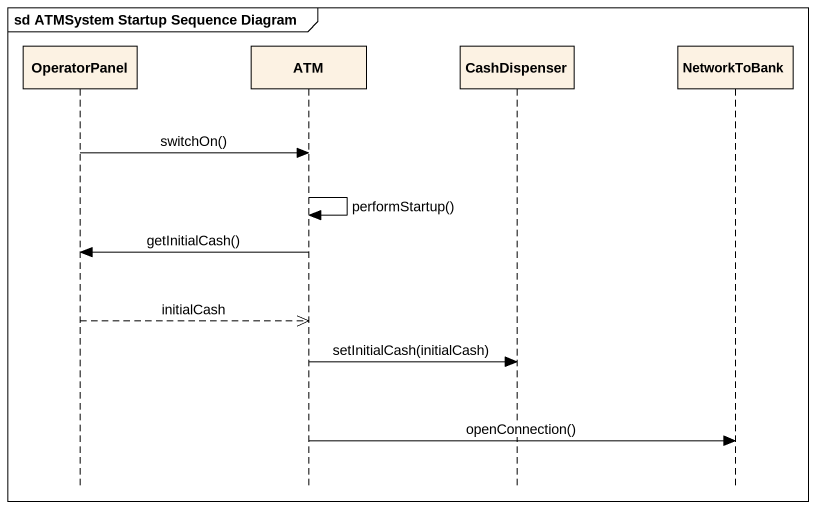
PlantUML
@startuml
mainframe sd ATMSystem Startup Sequence Diagram
hide footbox
participant OperatorPanel
participant ATM
participant CashDispenser
participant NetworkToBank

OperatorPanel -> ATM : switchOn()
ATM -> ATM : performStartup()
ATM -> OperatorPanel : getInitialCash()
OperatorPanel -->> ATM : initialCash
ATM -> CashDispenser : setInitialCash(initialCash)
ATM -> NetworkToBank : openConnection()
@enduml
